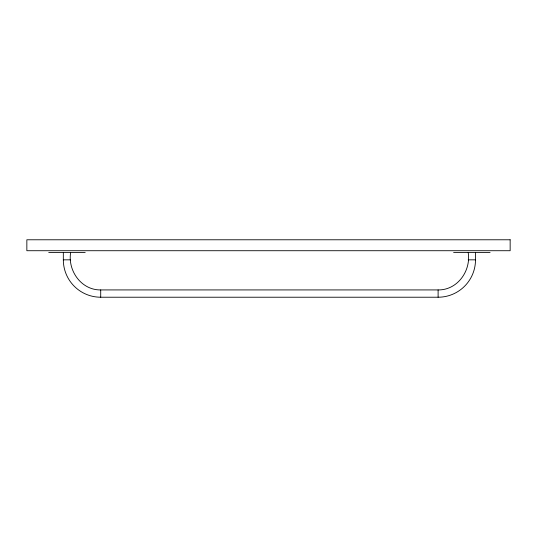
<?xml version="1.0" encoding="UTF-8"?>
<svg xmlns="http://www.w3.org/2000/svg" width="537" height="537" viewBox="0 0 537 537"><rect width="100%" height="100%" fill="white"/><g stroke="black" fill="none" stroke-linecap="round" stroke-linejoin="round"><path stroke-width="0.81" d="M468.204 252.544C471.15 270.856 457.437 290.235 438.111 289.926L100.714 289.926C81.389 290.235 67.675 270.856 70.622 252.544M48.733 252.544L85.208 252.544M453.611 252.544L490.086 252.544M63.326 252.544L63.326 259.834L70.622 259.834M468.204 259.834L475.5 259.834L475.5 252.544M63.326 259.834A37.389 37.389 0 0 0 100.714 297.223L438.111 297.223A37.389 37.389 0 0 0 475.5 259.834M438.111 289.926L438.111 297.223M100.714 289.926L100.714 297.223M510.15 239.777L26.85 239.777L26.85 250.719L510.15 250.719L510.15 239.777"/></g></svg>
